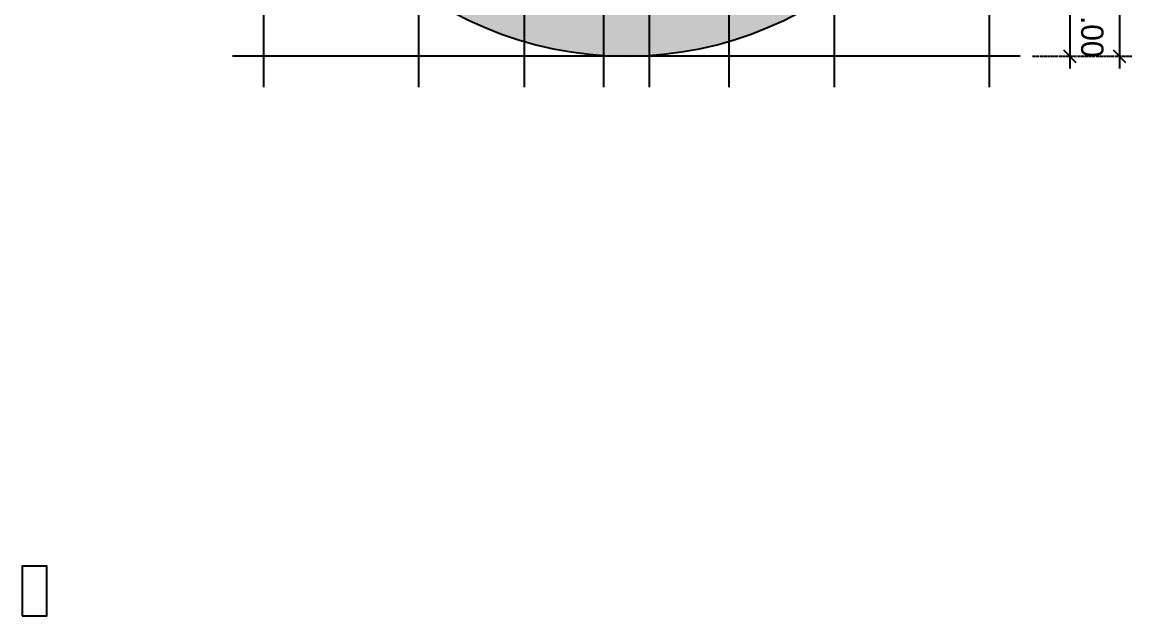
# Model space of a CAD drawing. Header units: millimetres. Extents: x -244126 to 368105, y -173968 to 259060.
# Drawn here: x -244126 to -235180, y 7164 to 11949 of the extents above; entities that cross this region are included whole.
import ezdxf

# ---------------------------------------------------------------- set-up
doc = ezdxf.new("R2010")
doc.units = ezdxf.units.MM
doc.header["$MEASUREMENT"] = 0
doc.linetypes.add('ACAD_ISO04W100', pattern=[30, 24, -3, 0, -3])
doc.linetypes.add('CENTER', pattern=[2, 1.25, -0.25, 0.25, -0.25])
for name, color, linetype in [('000 - D I M', 6, 'Continuous'), ('000 - GRID', 8, 'CENTER'), ('000 - H A T C H', 8, 'Continuous'), ('A04_TUBE SERIES', 7, 'Continuous')]:
    doc.layers.add(name, color=color, linetype=linetype)
doc.styles.add('CORDIA', font='cordia.shx')
doc.styles.add('TA', font='Cordia New.ttf', dxfattribs={"height": 4.5})
doc.dimstyles.new('DIM E-E', dxfattribs={"dimscale": 2, "dimtxt": 0.18, "dimasz": 0.1, "dimexe": 0.1, "dimexo": 0.1, "dimgap": 0.09, "dimtad": 1, "dimtoh": 1, "dimzin": 0, "dimdsep": 46, "dimtxsty": 'CORDIA', "dimblk": 'OBLIQUE', "dimcen": 0.1, "dimdle": 0.1, "dimclrd": 40, "dimclre": 140, "dimclrt": 3, "dimadec": 0, "dimazin": 0, "dimtfac": 1, "dimtix": 1, "dimtmove": 2, "dimatfit": 3, "dimfxl": 1, "dimtolj": 1, "dimtzin": 0, "dimarcsym": 0})

# ---------------------------------------------------------------- blocks, each defined once
blk = doc.blocks.new('A$C87c29385')
at = {"layer": '000 - H A T C H', "linetype": 'ByBlock'}
h = blk.add_hatch(dxfattribs=at)
h.set_pattern_fill('AR-SAND', color=8, scale=10)
h.set_pattern_definition([(37.5, (187478.442, -1558.447), (-0.6299336, 19.2682377), [0, -15.2, 0, -17, 0, -16.25]), (7.5, (187478.442, -1558.447), (17.697767, 28.2214607), [0, -8.2, 0, -13.7, 0, -5.25]), (327.5, (187466.142, -1558.447), (31.1414186, 0.0565905), [0, -5, 0, -18, 0, -23.5]), (317.5, (187466.142, -1558.447), (30.061266, 8.7767556), [0, -2.5, 0, -11.8, 0, -13.5])])
edge = h.paths.add_edge_path(flags=16)
edge.add_line((-15150, -2512), (0, -2512))
edge.add_arc((0, 0), 2512, 270, 360)
edge.add_arc((0, 0), 2512, 0, 90)
edge.add_line((0, 2512), (-15150, 2512))
edge.add_arc((-15150, 0), 2512, 90, 180)
edge.add_arc((-15150, 0), 2512, 180, 270)
edge = h.paths.add_edge_path()
edge.add_line((-15150, -2925), (0, -2925))
edge.add_arc((0, 0), 2925, 270, 360)
edge.add_arc((0, 0), 2925, 0, 90)
edge.add_line((0, 2925), (-15150, 2925))
edge.add_arc((-15150, 0), 2925, 90, 180)
edge.add_arc((-15150, 0), 2925, 180, 270)
blk = doc.blocks.new('*U3953')
at = {"color": 3}
blk.add_point((0, -5850), dxfattribs=at)
at = {"layer": '000 - GRID', "color": 0, "linetype": 'ByBlock'}
blk.add_line((0, 250), (0, -6100), dxfattribs=at)
at = {"layer": '000 - GRID', "color": 0}
blk.add_point((0, 0), dxfattribs=at)
at = {"style": 'TA', "flags": 1}
blk.add_attdef('LOCATION', (6, 6), '', height=4.5, dxfattribs=at)
blk = doc.blocks.new('_Oblique')
at = {"color": 0, "linetype": 'ByBlock', "lineweight": -2}
blk.add_line((-0.5, -0.5), (0.5, 0.5), dxfattribs=at)
blk = doc.blocks.new('*D4147')
at = {"layer": '000 - D I M', "color": 140, "linetype": 'ACAD_ISO04W100', "lineweight": -2, "transparency": 16777216}
for p, q in [((-185803.4, 34145.6), (-185803.4, 34545.6)), ((-184553.4, 34145.6), (-184553.4, 34545.6))]:
    blk.add_line(p, q, dxfattribs=at)
at = {"layer": '000 - D I M', "color": 40, "linetype": 'ByBlock', "lineweight": -2, "transparency": 16777216}
blk.add_line((-185903.4, 34445.6), (-184453.4, 34445.6), dxfattribs=at)
at = {"layer": 'Defpoints', "color": 0, "linetype": 'ByBlock', "transparency": 16777216}
for p in [(-184553.4, 34445.6), (-185803.4, 34045.6), (-184553.4, 34045.6)]:
    blk.add_point(p, dxfattribs=at)
at = {"layer": '000 - D I M', "color": 40, "linetype": 'ByBlock', "lineweight": -2, "transparency": 16777216, "xscale": 100, "yscale": 100, "zscale": 100, "rotation": 180}
blk.add_blockref('_Oblique', (-185803.4, 34445.6), dxfattribs=at)
at = {"layer": '000 - D I M', "color": 40, "linetype": 'ByBlock', "lineweight": -2, "transparency": 16777216, "xscale": 100, "yscale": 100, "zscale": 100}
blk.add_blockref('_Oblique', (-184553.4, 34445.6), dxfattribs=at)
at = {"layer": '000 - D I M', "color": 3, "linetype": 'ByBlock', "transparency": 16777216, "insert": (-184978.1, 34625.6), "char_height": 180, "attachment_point": 5, "style": 'CORDIA'}
blk.add_mtext('\\A1;1250.00', dxfattribs=at)
blk = doc.blocks.new('*D4148')
at = {"layer": '000 - D I M', "color": 140, "linetype": 'ACAD_ISO04W100', "lineweight": -2, "transparency": 16777216}
for p, q in [((-205553.4, 34145.6), (-205553.4, 34945.6)), ((-184553.4, 34145.6), (-184553.4, 34945.6))]:
    blk.add_line(p, q, dxfattribs=at)
at = {"layer": '000 - D I M', "color": 40, "linetype": 'ByBlock', "lineweight": -2, "transparency": 16777216}
blk.add_line((-205653.4, 34845.6), (-184453.4, 34845.6), dxfattribs=at)
at = {"layer": 'Defpoints', "color": 0, "linetype": 'ByBlock', "transparency": 16777216}
for p in [(-184553.4, 34845.6), (-205553.4, 34045.6), (-184553.4, 34045.6)]:
    blk.add_point(p, dxfattribs=at)
at = {"layer": '000 - D I M', "color": 40, "linetype": 'ByBlock', "lineweight": -2, "transparency": 16777216, "xscale": 100, "yscale": 100, "zscale": 100, "rotation": 180}
blk.add_blockref('_Oblique', (-205553.4, 34845.6), dxfattribs=at)
at = {"layer": '000 - D I M', "color": 40, "linetype": 'ByBlock', "lineweight": -2, "transparency": 16777216, "xscale": 100, "yscale": 100, "zscale": 100}
blk.add_blockref('_Oblique', (-184553.4, 34845.6), dxfattribs=at)
at = {"layer": '000 - D I M', "color": 3, "linetype": 'ByBlock', "transparency": 16777216, "insert": (-195053.4, 35025.6), "char_height": 180, "attachment_point": 5, "style": 'CORDIA'}
blk.add_mtext('\\A1;21000.00', dxfattribs=at)
blk = doc.blocks.new('*U3962')
at = {"color": 3}
blk.add_point((0, -21000), dxfattribs=at)
at = {"layer": '000 - GRID', "color": 0, "linetype": 'ByBlock'}
blk.add_line((0, 250), (0, -21250), dxfattribs=at)
at = {"style": 'TA', "flags": 1}
blk.add_attdef('LOCATION', (6, 6), '', height=4.5, dxfattribs=at)
blk = doc.blocks.new('A$C00e464f9')
at = {"layer": 'A04_TUBE SERIES', "color": 1, "linetype": 'ByBlock'}
blk.add_lwpolyline([(15538.093, 5088.622), (30688.093, 5088.622, 0.41421356), (33613.093, 8013.622), (33613.093, 8013.622, 0.41421356), (30688.093, 10938.622), (15538.093, 10938.622, 0.41421356), (12613.093, 8013.622, 0.41421356)], format="xyb", close=True, dxfattribs=at)
at = {"layer": '000 - GRID', "linetype": 'ByBlock'}
blk.add_blockref('*U3953', (33613.093, 10938.622), dxfattribs=at)
at = {"layer": '000 - GRID', "linetype": 'ByBlock', "rotation": 90}
for p in [(12613.093, 10938.622), (12613.093, 9688.622), (12613.093, 8838.622), (12613.093, 8198.622), (12613.093, 7828.622), (12613.093, 7188.622), (12613.093, 6338.622), (12613.093, 5088.622)]:
    blk.add_blockref('*U3962', p, dxfattribs=at)
at = {"layer": 'A04_TUBE SERIES', "color": 3, "linetype": 'ByBlock'}
blk.add_blockref('A$C87c29385', (30688.093, 8013.622), dxfattribs=at)
at = {"layer": '000 - D I M', "color": 3, "linetype": 'ByBlock'}
dim = blk.add_linear_dim(base=(33613.093, 11988.622), p1=(12613.093, 11188.622), p2=(33613.093, 11188.622), dimstyle='DIM E-E', override={"dimscale": 1000}, dxfattribs=at)
dim.commit()
dim.dimension.update_dxf_attribs({"geometry": '*D4148', "text_midpoint": (23113.093, 12168.622), "insert": (218166.535, -22856.935)})
dim = blk.add_linear_dim(base=(33613.093, 11588.622), p1=(32363.093, 11188.622), p2=(33613.093, 11188.622), dimstyle='DIM E-E', override={"dimscale": 1000}, dxfattribs=at)
dim.commit()
dim.dimension.update_dxf_attribs({"geometry": '*D4147', "text_midpoint": (33188.4, 11768.622), "dimtype": 128, "insert": (218166.535, -22856.935)})

msp = doc.modelspace()

# ---------------------------------------------------------------- linework, layer by layer
at = {"layer": 'A04_TUBE SERIES', "color": 3, "linetype": 'ByBlock'}
msp.add_lwpolyline([(-244126.47613, 7164.33076), (-243926.47613, 7164.33076), (-243926.47613, 7564.33076), (-244126.47613, 7564.33076)], close=True, dxfattribs=at)

# ---------------------------------------------------------------- block references
at = {"layer": 'A04_TUBE SERIES', "color": 3, "linetype": 'ByBlock', "rotation": 270}
msp.add_blockref('A$C00e464f9', (-247268.72536, 45287.9707), dxfattribs=at)

doc.saveas('drawing.dxf')
